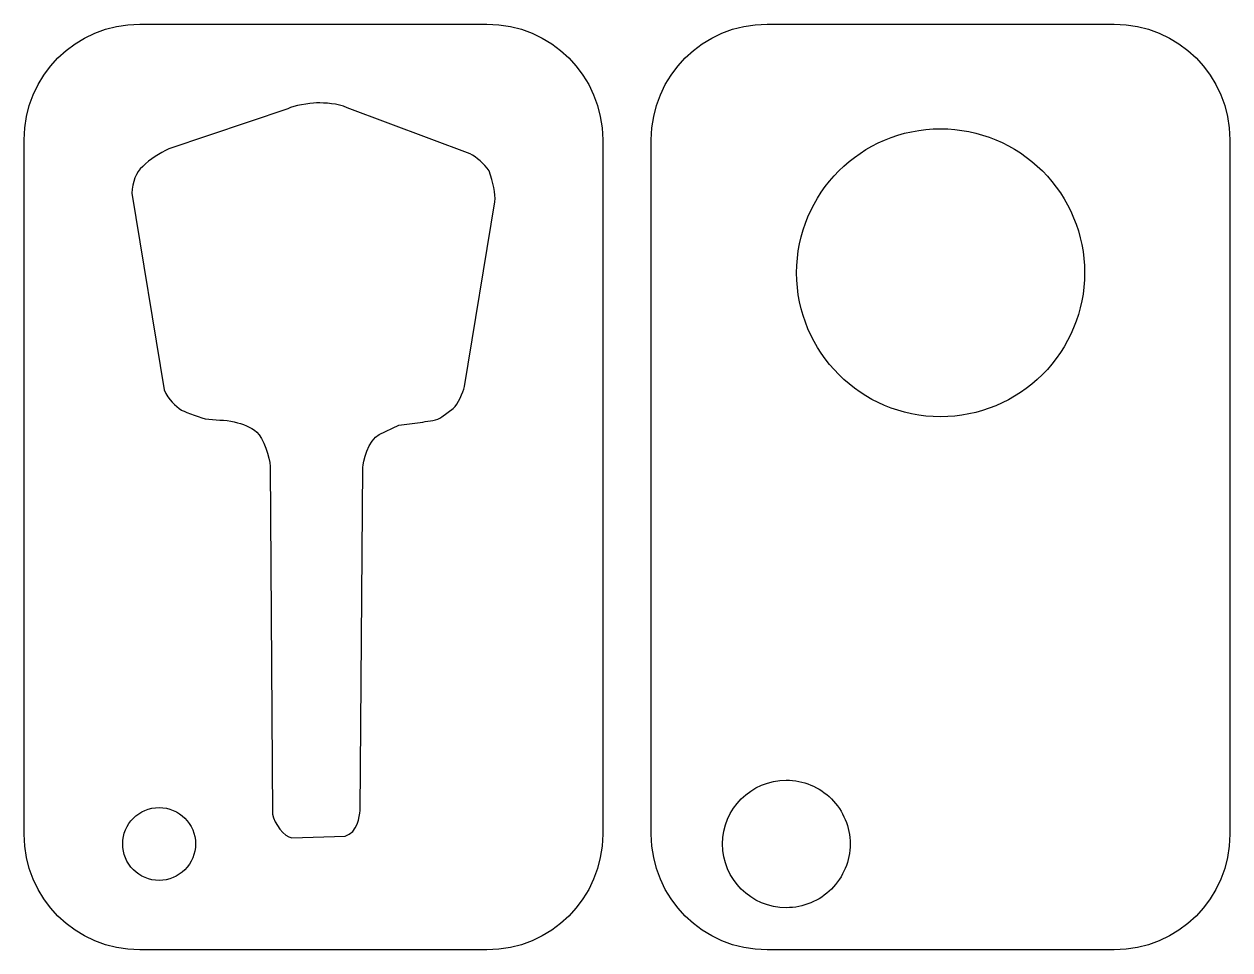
# Model space of a CAD drawing. Extents: x 5.1 to 71.3, y 5.1 to 55.9.
import ezdxf

# ---------------------------------------------------------------- set-up
doc = ezdxf.new("R2010")
doc.units = 0
doc.layers.add('Outline', color=7, linetype='CONTINUOUS')

msp = doc.modelspace()

# ---------------------------------------------------------------- linework, layer by layer
at = {"layer": 'Outline', "color": 7}
for p, q in [((11.439443, 55.889444), (30.489443, 55.889444)), ((11.439443, 55.889444), (11.439443, 55.889444)), ((45.860088, 55.889444), (64.910059, 55.889444)), ((45.860088, 55.889444), (45.860088, 55.889444)), ((19.566307, 51.240367), (13.029508, 49.038642)), ((29.574244, 48.774619), (22.817784, 51.296653)), ((5.089443, 11.439444), (5.089443, 49.539444)), ((36.839442, 49.539444), (36.839442, 11.439444)), ((39.510085, 11.439444), (39.510085, 49.539444)), ((71.26004, 49.539444), (71.26004, 11.439444)), ((10.994432, 46.617436), (12.77069, 35.825684)), ((10.994432, 46.617436), (10.994432, 46.617436)), ((29.254545, 36.003868), (30.927141, 46.135888)), ((63.286112, 42.244995), (63.286112, 42.244995)), ((28.014639, 34.332441), (28.627524, 34.791909)), ((24.57129, 33.367144), (25.649954, 33.884937)), ((25.649954, 33.884937), (26.971913, 34.054448)), ((18.593895, 31.622467), (18.72535, 12.540055)), ((23.523606, 12.737241), (23.685932, 31.552752)), ((19.788637, 11.246706), (22.699478, 11.32711)), ((14.497776, 10.903102), (14.497776, 10.903102)), ((50.418417, 10.903102), (50.418417, 10.903102)), ((30.489443, 5.089444), (11.439443, 5.089444)), ((64.910059, 5.089444), (45.860088, 5.089444))]:
    msp.add_line(p, q, dxfattribs=at)
for points in [[(5.089443, 49.539444), (5.089443, 53.057344), (7.921543, 55.889444), (11.439443, 55.889444)], [(30.489443, 55.889444), (34.007342, 55.889444), (36.839442, 53.057344), (36.839442, 49.539444)], [(39.510085, 49.539444), (39.510085, 53.057344), (42.342185, 55.889444), (45.860088, 55.889444)], [(64.910059, 55.889444), (68.42794, 55.889444), (71.26004, 53.057344), (71.26004, 49.539444)], [(21.140407, 51.565765), (20.735659, 51.538884), (19.879153, 51.420418), (19.566307, 51.240367)], [(22.817784, 51.296653), (22.290864, 51.548127), (21.606361, 51.558154), (21.140407, 51.565765)], [(47.484013, 42.244995), (47.484013, 46.608624), (51.021432, 50.146045), (55.385061, 50.146046)], [(55.385061, 50.146046), (57.48055, 50.146046), (59.490213, 49.313616), (60.971948, 47.831882)], [(13.029508, 49.038642), (12.545611, 48.801657), (11.982333, 48.484541), (11.60452, 48.077822)], [(30.614312, 47.830594), (30.33461, 48.259854), (29.912028, 48.577689), (29.574244, 48.774619)], [(11.60452, 48.077822), (11.204643, 47.759123), (11.054012, 47.212626), (10.994432, 46.617436)], [(30.927141, 46.135888), (30.967994, 46.592715), (30.83412, 47.199992), (30.614312, 47.830594)], [(60.971948, 47.831882), (62.453682, 46.350147), (63.286112, 44.340484), (63.286112, 42.244995)], [(55.385061, 34.343945), (51.021432, 34.343946), (47.484013, 37.881366), (47.484013, 42.244995)], [(63.286112, 42.244995), (63.286112, 40.149506), (62.453682, 38.139843), (60.971948, 36.658109)], [(60.971948, 36.658109), (59.490213, 35.176374), (57.48055, 34.343945), (55.385061, 34.343945)], [(12.77069, 35.825684), (13.034105, 35.224322), (13.38211, 34.961322), (13.731164, 34.702518)], [(28.627524, 34.791909), (28.930771, 35.042896), (29.165789, 35.667084), (29.254545, 36.003868)], [(13.731164, 34.702518), (13.731164, 34.702518), (14.580979, 34.329684), (15.032305, 34.238229)], [(15.032305, 34.238229), (15.549278, 34.133471), (16.115224, 34.206573), (16.623786, 34.066573)], [(16.623786, 34.066573), (17.078657, 33.941353), (17.527877, 33.803782), (17.867495, 33.494122)], [(26.971913, 34.054448), (27.323154, 34.119705), (27.748088, 34.140149), (28.014639, 34.332441)], [(17.867495, 33.494122), (18.193501, 33.196874), (18.590549, 32.108074), (18.593895, 31.622467)], [(23.685932, 31.552752), (23.666909, 31.83676), (23.995316, 33.08275), (24.57129, 33.367144)], [(43.418417, 10.903102), (43.418417, 12.836098), (44.985419, 14.403102), (46.918416, 14.403103)], [(46.918416, 14.403103), (47.846674, 14.403103), (48.736913, 14.034354), (49.39329, 13.377977)], [(49.39329, 13.377977), (50.049668, 12.721599), (50.418417, 11.83136), (50.418417, 10.903102)], [(10.497776, 10.903102), (10.497777, 12.007671), (11.393207, 12.903101), (12.497776, 12.903101)], [(12.497776, 12.903101), (13.602345, 12.903101), (14.497775, 12.007671), (14.497776, 10.903102)], [(22.699478, 11.32711), (23.407385, 11.539729), (23.484272, 12.408163), (23.523606, 12.737241)], [(18.72535, 12.540055), (18.832784, 12.004618), (19.341632, 11.288222), (19.788637, 11.246706)], [(11.439443, 5.089444), (7.921543, 5.089444), (5.089443, 7.921544), (5.089443, 11.439444)], [(36.839442, 11.439444), (36.839442, 7.921544), (34.007342, 5.089444), (30.489443, 5.089444)], [(45.860088, 5.089444), (42.342185, 5.089444), (39.510085, 7.921544), (39.510085, 11.439444)], [(71.26004, 11.439444), (71.26004, 7.921544), (68.42794, 5.089444), (64.910059, 5.089444)], [(11.083562, 9.488888), (10.708489, 9.863961), (10.497776, 10.372669), (10.497776, 10.903102)], [(14.497776, 10.903102), (14.497777, 10.372669), (14.287063, 9.863961), (13.91199, 9.488888)], [(46.918416, 7.403101), (44.985419, 7.403102), (43.418417, 8.970106), (43.418417, 10.903102)], [(50.418417, 10.903102), (50.418417, 9.974844), (50.049668, 9.084605), (49.39329, 8.428228)], [(12.497776, 8.903101), (11.967343, 8.903101), (11.458635, 9.113815), (11.083562, 9.488888)], [(13.91199, 9.488888), (13.536917, 9.113815), (13.028209, 8.903101), (12.497776, 8.903101)], [(49.39329, 8.428228), (48.736913, 7.77185), (47.846674, 7.403101), (46.918416, 7.403101)]]:
    msp.add_open_spline(points, degree=3, dxfattribs=at)

doc.saveas('drawing.dxf')
